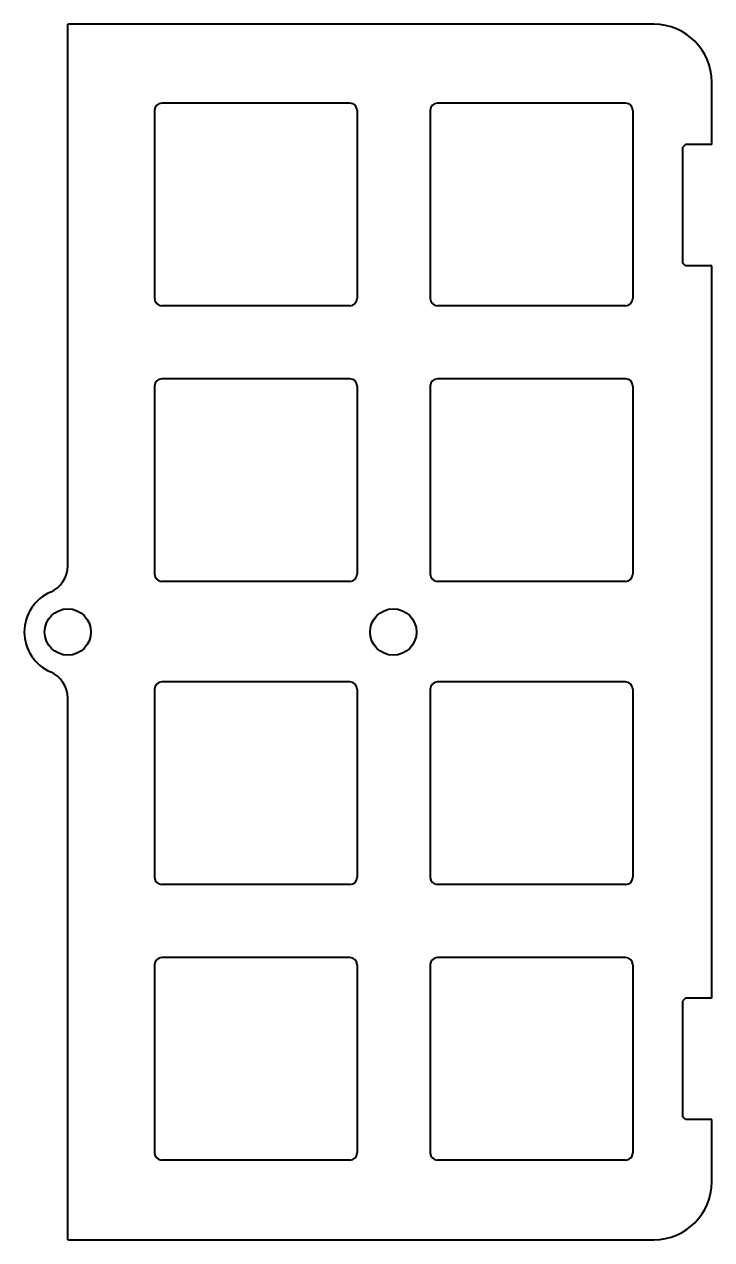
# Model space of a CAD drawing. Header units: millimetres. Extents: x 19.5 to 67, y -2 to 82.
import ezdxf

# ---------------------------------------------------------------- set-up
doc = ezdxf.new("R2010")
doc.units = ezdxf.units.MM
doc.layers.add('Visible', color=7, linetype='Continuous', lineweight=40)

msp = doc.modelspace()

# ---------------------------------------------------------------- linework, layer by layer
at = {"layer": 'Visible'}
for p, q in [((63, 82), (22.5, 82)), ((22.5, 44.583), (22.5, 82)), ((67, 73.7), (67, 78)), ((42, 76.55), (29, 76.55)), ((61.05, 76.55), (48.05, 76.55)), ((28.5, 76.05), (28.5, 63.05)), ((42.5, 76.05), (42.5, 63.05)), ((47.55, 76.05), (47.55, 63.05)), ((61.55, 76.05), (61.55, 63.05)), ((65.2, 73.7), (65, 73.5)), ((65, 65.5), (65, 73.5)), ((67, 73.7), (65.2, 73.7)), ((65.2, 65.3), (65, 65.5)), ((67, 65.3), (65.2, 65.3)), ((67, 14.7), (67, 65.3)), ((42, 62.55), (29, 62.55)), ((61.05, 62.55), (48.05, 62.55)), ((42, 57.5), (29, 57.5)), ((61.05, 57.5), (48.05, 57.5)), ((28.5, 57), (28.5, 44)), ((42.5, 57), (42.5, 44)), ((47.55, 57), (47.55, 44)), ((61.55, 57), (61.55, 44)), ((42, 43.5), (29, 43.5)), ((61.05, 43.5), (48.05, 43.5)), ((42, 36.55), (29, 36.55)), ((61.05, 36.55), (48.05, 36.55)), ((22.5, -2), (22.5, 35.417)), ((28.5, 36.05), (28.5, 23.05)), ((42.5, 36.05), (42.5, 23.05)), ((47.55, 36.05), (47.55, 23.05)), ((61.55, 36.05), (61.55, 23.05)), ((42, 22.55), (29, 22.55)), ((61.05, 22.55), (48.05, 22.55)), ((28.5, 17), (28.5, 4)), ((42, 17.5), (29, 17.5)), ((42.5, 17), (42.5, 4)), ((47.55, 17), (47.55, 4)), ((61.05, 17.5), (48.05, 17.5)), ((61.55, 17), (61.55, 4)), ((65.2, 14.7), (65, 14.5)), ((65, 6.5), (65, 14.5)), ((67, 14.7), (65.2, 14.7)), ((65.2, 6.3), (65, 6.5)), ((67, 6.3), (65.2, 6.3)), ((67, 2), (67, 6.3)), ((42, 3.5), (29, 3.5)), ((61.05, 3.5), (48.05, 3.5)), ((22.5, -2), (63, -2))]:
    msp.add_line(p, q, dxfattribs=at)
for centre in [(22.5, 40), (45, 40)]:
    msp.add_circle(centre, 1.6, dxfattribs=at)
for centre, radius, start, end in [((63, 78), 4, 0, 90), ((29, 76.05), 0.5, 90, 180), ((42, 76.05), 0.5, 0, 90), ((48.05, 76.05), 0.5, 90, 180), ((61.05, 76.05), 0.5, 0, 90), ((29, 63.05), 0.5, 180, 270), ((42, 63.05), 0.5, 270, 0), ((48.05, 63.05), 0.5, 180, 270), ((61.05, 63.05), 0.5, 270, 0), ((29, 57), 0.5, 90, 180), ((42, 57), 0.5, 0, 90), ((48.05, 57), 0.5, 90, 180), ((61.05, 57), 0.5, 0, 90), ((20.5, 44.583), 2, 293.57818, 0), ((29, 44), 0.5, 180, 270), ((42, 44), 0.5, 270, 0), ((48.05, 44), 0.5, 180, 270), ((61.05, 44), 0.5, 270, 0), ((22.5, 40), 3, 113.57818, 246.42182), ((20.5, 35.417), 2, 0, 66.42182), ((29, 36.05), 0.5, 90, 180), ((42, 36.05), 0.5, 0, 90), ((48.05, 36.05), 0.5, 90, 180), ((61.05, 36.05), 0.5, 0, 90), ((29, 23.05), 0.5, 180, 270), ((42, 23.05), 0.5, 270, 0), ((48.05, 23.05), 0.5, 180, 270), ((61.05, 23.05), 0.5, 270, 0), ((29, 17), 0.5, 90, 180), ((42, 17), 0.5, 0, 90), ((48.05, 17), 0.5, 90, 180), ((61.05, 17), 0.5, 0, 90), ((29, 4), 0.5, 180, 270), ((42, 4), 0.5, 270, 0), ((48.05, 4), 0.5, 180, 270), ((61.05, 4), 0.5, 270, 0), ((63, 2), 4, 270, 0)]:
    msp.add_arc(centre, radius, start, end, dxfattribs=at)

doc.saveas('drawing.dxf')
